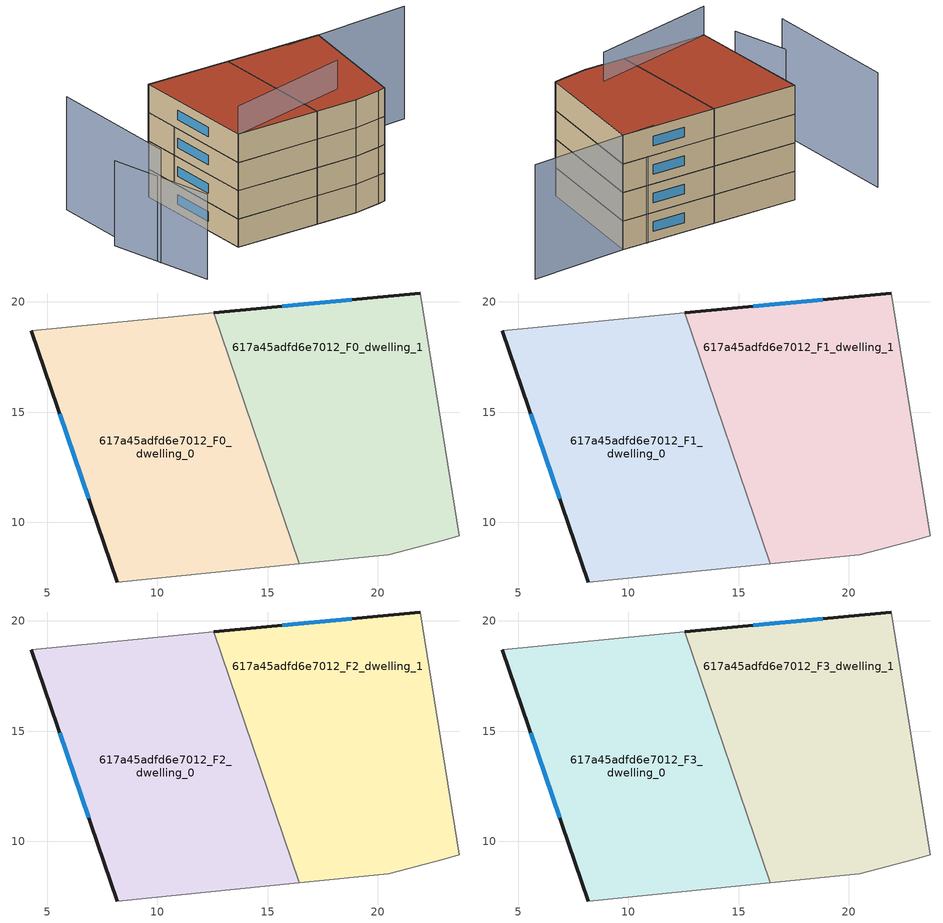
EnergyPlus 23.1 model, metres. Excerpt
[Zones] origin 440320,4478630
617a45adfd6e7012_F0_dwelling_0
 floor ground (EU_floor_Construction): 16.44,8.13 12.55,19.5 4.28,18.71 8.19,7.3 z0
 wall outside (EU_wall_Construction): 8.19,7.3 4.28,18.71 z0:3
 wall adiabatic (EU_wall_Construction): 16.44,8.13 8.19,7.3 / 4.28,18.71 12.55,19.5 z0:3
 wall to 617a45adfd6e7012_F0_dwelling_1 (EU_wall_Construction): 12.55,19.5 16.44,8.13 z0:3
 window (EU_Window_Construction): 6.89,11.08 5.57,14.92 z0.99:2.01
617a45adfd6e7012_F0_dwelling_1
 floor ground (EU_floor_Construction): 23.7,9.4 21.94,20.41 12.55,19.5 16.44,8.13 20.5,8.54 23,9.2 z0
 wall outside (EU_wall_Construction): 12.55,19.5 21.94,20.41 z0:3
 wall adiabatic (EU_wall_Construction): 21.94,20.41 23.7,9.4 23,9.2 20.5,8.54 16.44,8.13 z0:3
 window (EU_Window_Construction): 15.66,19.8 18.83,20.11 z0.99:2.01
617a45adfd6e7012_F1_dwelling_0
 floor to 617a45adfd6e7012_F0_dwelling_0 (EU_floor_Construction): 16.44,8.13 12.55,19.5 4.28,18.71 8.19,7.3 z3
 wall outside (EU_wall_Construction): 8.19,7.3 4.28,18.71 z3:6
 wall adiabatic (EU_wall_Construction): 16.44,8.13 8.19,7.3 / 4.28,18.71 12.55,19.5 z3:6
 wall to 617a45adfd6e7012_F1_dwelling_1 (EU_wall_Construction): 12.55,19.5 16.44,8.13 z3:6
 window (EU_Window_Construction): 6.89,11.08 5.57,14.92 z3.99:5.01
617a45adfd6e7012_F1_dwelling_1
 floor to 617a45adfd6e7012_F0_dwelling_1 (EU_floor_Construction): 23.7,9.4 21.94,20.41 12.55,19.5 16.44,8.13 20.5,8.54 23,9.2 z3
 wall outside (EU_wall_Construction): 12.55,19.5 21.94,20.41 z3:6
 wall adiabatic (EU_wall_Construction): 21.94,20.41 23.7,9.4 23,9.2 20.5,8.54 16.44,8.13 z3:6
 window (EU_Window_Construction): 15.66,19.8 18.83,20.11 z3.99:5.01
617a45adfd6e7012_F2_dwelling_0
 floor to 617a45adfd6e7012_F1_dwelling_0 (EU_floor_Construction): 16.44,8.13 12.55,19.5 4.28,18.71 8.19,7.3 z6
 wall outside (EU_wall_Construction): 8.19,7.3 4.28,18.71 z6:9
 wall adiabatic (EU_wall_Construction): 16.44,8.13 8.19,7.3 / 4.28,18.71 12.55,19.5 z6:9
 wall to 617a45adfd6e7012_F2_dwelling_1 (EU_wall_Construction): 12.55,19.5 16.44,8.13 z6:9
 window (EU_Window_Construction): 6.89,11.08 5.57,14.92 z6.99:8.01
617a45adfd6e7012_F2_dwelling_1
 floor to 617a45adfd6e7012_F1_dwelling_1 (EU_floor_Construction): 23.7,9.4 21.94,20.41 12.55,19.5 16.44,8.13 20.5,8.54 23,9.2 z6
 wall outside (EU_wall_Construction): 12.55,19.5 21.94,20.41 z6:9
 wall adiabatic (EU_wall_Construction): 21.94,20.41 23.7,9.4 23,9.2 20.5,8.54 16.44,8.13 z6:9
 window (EU_Window_Construction): 15.66,19.8 18.83,20.11 z6.99:8.01
617a45adfd6e7012_F3_dwelling_0
 floor to 617a45adfd6e7012_F2_dwelling_0 (EU_floor_Construction): 16.44,8.13 12.55,19.5 4.28,18.71 8.19,7.3 z9
 wall outside (EU_wall_Construction): 8.19,7.3 4.28,18.71 z9:12
 wall adiabatic (EU_wall_Construction): 16.44,8.13 8.19,7.3 / 4.28,18.71 12.55,19.5 z9:12
 wall to 617a45adfd6e7012_F3_dwelling_1 (EU_wall_Construction): 12.55,19.5 16.44,8.13 z9:12
 window (EU_Window_Construction): 6.89,11.08 5.57,14.92 z9.99:11.01
 roof outside (EU_roof_Construction): 12.55,19.5 16.44,8.13 8.19,7.3 4.28,18.71 z12
617a45adfd6e7012_F3_dwelling_1
 floor to 617a45adfd6e7012_F2_dwelling_1 (EU_floor_Construction): 23.7,9.4 21.94,20.41 12.55,19.5 16.44,8.13 20.5,8.54 23,9.2 z9
 wall outside (EU_wall_Construction): 12.55,19.5 21.94,20.41 z9:12
 wall adiabatic (EU_wall_Construction): 21.94,20.41 23.7,9.4 23,9.2 20.5,8.54 16.44,8.13 z9:12
 window (EU_Window_Construction): 15.66,19.8 18.83,20.11 z9.99:11.01
 roof outside (EU_roof_Construction): 21.94,20.41 23.7,9.4 23,9.2 20.5,8.54 16.44,8.13 12.55,19.5 z12
shading: 8.19,7.3 19.69,11.04 z0:15; 18.69,19.89 31.19,21.88 / -3.41,19.68 0.64,7.64 z0:12; -1.95,12.11 3.35,3.33 / 19.51,20.2 5.42,15.37 z0:9
[Building]
EU S2 Campaign: North Axis=0; Terrain=City; Solar Distribution=FullExterior
[Site:Location]
Madrid: Latitude=40.5; Longitude=-3.5; Time Zone=1; Elevation=609
[SizingPeriod:WeatherFileDays]
AnnualSizingPeriod: Begin Month=1; Begin Day of Month=1; End Month=12; End Day of Month=31; Day of Week for Start Day=Monday; Use Weather File Daylight Saving Period=No; Use Weather File Rain and Snow Indicators=No
[MATERIAL]
EU_InternalMass_Material: Roughness=MediumRough; Thickness=0.1; Conductivity=1; Density=1800; Specific Heat=900; Thermal Absorptance=0.9; Solar Absorptance=0.7; Visible Absorptance=0.7
[MATERIAL:NOMASS] Roughness=MediumRough; Thermal Absorptance=0.9; Solar Absorptance=0.7; Visible Absorptance=0.7
Name | Thermal Resistance
EU_wall_NoMass | 0.609216
EU_roof_NoMass | 0.513268
EU_floor_NoMass | 0.568163
[WINDOWMATERIAL:SIMPLEGLAZINGSYSTEM]
EU_Window_SimpleGlazing: UFactor=5.50606; Solar Heat Gain Coefficient=0.85; Visible Transmittance=0.85
[CONSTRUCTION]
EU_wall_Construction: EU_wall_NoMass
EU_roof_Construction: EU_roof_NoMass
EU_floor_Construction: EU_floor_NoMass
EU_InternalMass_Construction: EU_InternalMass_Material
EU_Window_Construction: EU_Window_SimpleGlazing
[ZONE] Type=1; Multiplier=1; Ceiling Height=autocalculate; Floor Area=autocalculate; Part of Total Floor Area=Yes
Name | Volume
617a45adfd6e7012_F0_dwelling_0 | 291.881
617a45adfd6e7012_F1_dwelling_0; 617a45adfd6e7012_F2_dwelling_0; 617a45adfd6e7012_F3_dwelling_0 | 291.882
617a45adfd6e7012_F0_dwelling_1; 617a45adfd6e7012_F1_dwelling_1; 617a45adfd6e7012_F2_dwelling_1; 617a45adfd6e7012_F3_dwelling_1 | 291.896
[INTERNALMASS] Construction=EU_InternalMass_Construction
Name | Zone or ZoneList | Surface Area
617a45adfd6e7012_F0_dwelling_0_EU_InternalMass | 617a45adfd6e7012_F0_dwelling_0 | 97.294
617a45adfd6e7012_F0_dwelling_1_EU_InternalMass | 617a45adfd6e7012_F0_dwelling_1 | 97.2985
617a45adfd6e7012_F1_dwelling_0_EU_InternalMass | 617a45adfd6e7012_F1_dwelling_0 | 97.294
617a45adfd6e7012_F1_dwelling_1_EU_InternalMass | 617a45adfd6e7012_F1_dwelling_1 | 97.2985
617a45adfd6e7012_F2_dwelling_0_EU_InternalMass | 617a45adfd6e7012_F2_dwelling_0 | 97.294
617a45adfd6e7012_F2_dwelling_1_EU_InternalMass | 617a45adfd6e7012_F2_dwelling_1 | 97.2985
617a45adfd6e7012_F3_dwelling_0_EU_InternalMass | 617a45adfd6e7012_F3_dwelling_0 | 97.294
617a45adfd6e7012_F3_dwelling_1_EU_InternalMass | 617a45adfd6e7012_F3_dwelling_1 | 97.2985
[OTHEREQUIPMENT] Fuel Type=Electricity; Design Level Calculation Method=Watts/Area; Power per Zone Floor Area=1; Fraction Latent=0; Fraction Radiant=0; Fraction Lost=0; Carbon Dioxide Generation Rate=0; EndUse Subcategory=EU_Step8_InternalGains
Name | Zone or ZoneList or Space or SpaceList | Schedule
EU_Step8_InternalGain_617a45adfd6e7012_F0_dwelling_0_f000 | 617a45adfd6e7012_F0_dwelling_0 | EU_Step8_GainSchedule_617a45adfd6e7012_F0_dwelling_0_f000
EU_Step8_InternalGain_617a45adfd6e7012_F0_dwelling_1_f000 | 617a45adfd6e7012_F0_dwelling_1 | EU_Step8_GainSchedule_617a45adfd6e7012_F0_dwelling_1_f000
EU_Step8_InternalGain_617a45adfd6e7012_F1_dwelling_0_f000 | 617a45adfd6e7012_F1_dwelling_0 | EU_Step8_GainSchedule_617a45adfd6e7012_F1_dwelling_0_f000
EU_Step8_InternalGain_617a45adfd6e7012_F1_dwelling_1_f000 | 617a45adfd6e7012_F1_dwelling_1 | EU_Step8_GainSchedule_617a45adfd6e7012_F1_dwelling_1_f000
EU_Step8_InternalGain_617a45adfd6e7012_F2_dwelling_0_f000 | 617a45adfd6e7012_F2_dwelling_0 | EU_Step8_GainSchedule_617a45adfd6e7012_F2_dwelling_0_f000
EU_Step8_InternalGain_617a45adfd6e7012_F2_dwelling_1_f000 | 617a45adfd6e7012_F2_dwelling_1 | EU_Step8_GainSchedule_617a45adfd6e7012_F2_dwelling_1_f000
EU_Step8_InternalGain_617a45adfd6e7012_F3_dwelling_0_f000 | 617a45adfd6e7012_F3_dwelling_0 | EU_Step8_GainSchedule_617a45adfd6e7012_F3_dwelling_0_f000
EU_Step8_InternalGain_617a45adfd6e7012_F3_dwelling_1_f000 | 617a45adfd6e7012_F3_dwelling_1 | EU_Step8_GainSchedule_617a45adfd6e7012_F3_dwelling_1_f000
[ZONEVENTILATION:DESIGNFLOWRATE] Schedule=EU_AlwaysOn; Design Flow Rate Calculation Method=AirChanges/Hour; Air Changes per Hour=0.752966; Ventilation Type=Natural; Fan Pressure Rise=0; Fan Total Efficiency=1; Constant Term Coefficient=1; Temperature Term Coefficient=0; Velocity Term Coefficient=0; Velocity Squared Term Coefficient=0; Minimum Indoor Temperature=-100; Maximum Indoor Temperature=100; Delta Temperature=-100; Minimum Outdoor Temperature=-100; Maximum Outdoor Temperature=100; Maximum Wind Speed=40
Name | Zone or ZoneList or Space or SpaceList
EU_ConstantAir_617a45adfd6e7012_F0_dwelling_0 | 617a45adfd6e7012_F0_dwelling_0
EU_ConstantAir_617a45adfd6e7012_F0_dwelling_1 | 617a45adfd6e7012_F0_dwelling_1
EU_ConstantAir_617a45adfd6e7012_F1_dwelling_0 | 617a45adfd6e7012_F1_dwelling_0
EU_ConstantAir_617a45adfd6e7012_F1_dwelling_1 | 617a45adfd6e7012_F1_dwelling_1
EU_ConstantAir_617a45adfd6e7012_F2_dwelling_0 | 617a45adfd6e7012_F2_dwelling_0
EU_ConstantAir_617a45adfd6e7012_F2_dwelling_1 | 617a45adfd6e7012_F2_dwelling_1
EU_ConstantAir_617a45adfd6e7012_F3_dwelling_0 | 617a45adfd6e7012_F3_dwelling_0
EU_ConstantAir_617a45adfd6e7012_F3_dwelling_1 | 617a45adfd6e7012_F3_dwelling_1
[HVACTEMPLATE:THERMOSTAT] Constant Heating Setpoint=20; Constant Cooling Setpoint=50
EU_HeatOnly_617a45adfd6e7012_F0_dwelling_0; EU_HeatOnly_617a45adfd6e7012_F0_dwelling_1; EU_HeatOnly_617a45adfd6e7012_F1_dwelling_0; EU_HeatOnly_617a45adfd6e7012_F1_dwelling_1; EU_HeatOnly_617a45adfd6e7012_F2_dwelling_0; EU_HeatOnly_617a45adfd6e7012_F2_dwelling_1; EU_HeatOnly_617a45adfd6e7012_F3_dwelling_0; EU_HeatOnly_617a45adfd6e7012_F3_dwelling_1
[HVACTEMPLATE:ZONE:IDEALLOADSAIRSYSTEM] System Availability Schedule=EU_AlwaysOn; Maximum Heating Supply Air Temperature=50; Minimum Cooling Supply Air Temperature=13; Maximum Heating Supply Air Humidity Ratio=0.0156; Minimum Cooling Supply Air Humidity Ratio=0.0077; Heating Limit=NoLimit; Cooling Limit=NoLimit; Heating Availability Schedule=EU_AlwaysOn; Cooling Availability Schedule=EU_CoolingOff; Dehumidification Control Type=ConstantSensibleHeatRatio; Cooling Sensible Heat Ratio=0.7; Dehumidification Setpoint=60; Humidification Control Type=None; Humidification Setpoint=30; Outdoor Air Method=None; Outdoor Air Flow Rate per Person=0.00944; Outdoor Air Flow Rate per Zone Floor Area=0; Outdoor Air Flow Rate per Zone=0; Demand Controlled Ventilation Type=None; Outdoor Air Economizer Type=NoEconomizer; Heat Recovery Type=None; Sensible Heat Recovery Effectiveness=0.7; Latent Heat Recovery Effectiveness=0.65
Name | Template Thermostat
617a45adfd6e7012_F0_dwelling_0 | EU_HeatOnly_617a45adfd6e7012_F0_dwelling_0
617a45adfd6e7012_F0_dwelling_1 | EU_HeatOnly_617a45adfd6e7012_F0_dwelling_1
617a45adfd6e7012_F1_dwelling_0 | EU_HeatOnly_617a45adfd6e7012_F1_dwelling_0
617a45adfd6e7012_F1_dwelling_1 | EU_HeatOnly_617a45adfd6e7012_F1_dwelling_1
617a45adfd6e7012_F2_dwelling_0 | EU_HeatOnly_617a45adfd6e7012_F2_dwelling_0
617a45adfd6e7012_F2_dwelling_1 | EU_HeatOnly_617a45adfd6e7012_F2_dwelling_1
617a45adfd6e7012_F3_dwelling_0 | EU_HeatOnly_617a45adfd6e7012_F3_dwelling_0
617a45adfd6e7012_F3_dwelling_1 | EU_HeatOnly_617a45adfd6e7012_F3_dwelling_1
[SIZING:ZONE] Zone Cooling Design Supply Air Temperature Input Method=SupplyAirTemperature; Zone Cooling Design Supply Air Temperature=13; Zone Heating Design Supply Air Temperature Input Method=SupplyAirTemperature; Zone Heating Design Supply Air Temperature=50; Zone Cooling Design Supply Air Humidity Ratio=0.008; Zone Heating Design Supply Air Humidity Ratio=0.008; Cooling Design Air Flow Method=DesignDay; Cooling Design Air Flow Rate=0; Cooling Minimum Air Flow per Zone Floor Area=0.000762; Cooling Minimum Air Flow=0; Cooling Minimum Air Flow Fraction=0.2; Heating Design Air Flow Method=DesignDay; Heating Design Air Flow Rate=0; Heating Maximum Air Flow per Zone Floor Area=0.002032; Heating Maximum Air Flow=0.141576; Heating Maximum Air Flow Fraction=0.3; Account for Dedicated Outdoor Air System=No; Dedicated Outdoor Air System Control Strategy=NeutralSupplyAir; Dedicated Outdoor Air Low Setpoint Temperature for Design=autosize; Dedicated Outdoor Air High Setpoint Temperature for Design=autosize; Zone Load Sizing Method=Sensible Load Only No Latent Load; Zone Latent Cooling Design Supply Air Humidity Ratio Input Method=HumidityRatioDifference; Zone Cooling Design Supply Air Humidity Ratio Difference=0.005; Zone Latent Heating Design Supply Air Humidity Ratio Input Method=HumidityRatioDifference; Zone Humidification Design Supply Air Humidity Ratio Difference=0.005
617a45adfd6e7012_F0_dwelling_0; 617a45adfd6e7012_F0_dwelling_1; 617a45adfd6e7012_F1_dwelling_0; 617a45adfd6e7012_F1_dwelling_1; 617a45adfd6e7012_F2_dwelling_0; 617a45adfd6e7012_F2_dwelling_1; 617a45adfd6e7012_F3_dwelling_0; 617a45adfd6e7012_F3_dwelling_1
[SCHEDULE:CONSTANT]
Name | Hourly Value
EU_AlwaysOn | 1
EU_CoolingOff | 0
[SCHEDULE:FILE] Column Number=1; Rows to Skip at Top=0; Number of Hours of Data=8760; Column Separator=Comma; Interpolate to Timestep=No; Minutes per Item=60; Adjust Schedule for Daylight Savings=Yes
Name | File
EU_Step8_GainSchedule_617a45adfd6e7012_F0_dwelling_0_f000 | ../../schedules/617a45adfd6e7012/617a45adfd6e7012_F0_dwelling_0_f000_gain.csv
EU_Step8_GainSchedule_617a45adfd6e7012_F0_dwelling_1_f000 | ../../schedules/617a45adfd6e7012/617a45adfd6e7012_F0_dwelling_1_f000_gain.csv
EU_Step8_GainSchedule_617a45adfd6e7012_F1_dwelling_0_f000 | ../../schedules/617a45adfd6e7012/617a45adfd6e7012_F1_dwelling_0_f000_gain.csv
EU_Step8_GainSchedule_617a45adfd6e7012_F1_dwelling_1_f000 | ../../schedules/617a45adfd6e7012/617a45adfd6e7012_F1_dwelling_1_f000_gain.csv
EU_Step8_GainSchedule_617a45adfd6e7012_F2_dwelling_0_f000 | ../../schedules/617a45adfd6e7012/617a45adfd6e7012_F2_dwelling_0_f000_gain.csv
EU_Step8_GainSchedule_617a45adfd6e7012_F2_dwelling_1_f000 | ../../schedules/617a45adfd6e7012/617a45adfd6e7012_F2_dwelling_1_f000_gain.csv
EU_Step8_GainSchedule_617a45adfd6e7012_F3_dwelling_0_f000 | ../../schedules/617a45adfd6e7012/617a45adfd6e7012_F3_dwelling_0_f000_gain.csv
EU_Step8_GainSchedule_617a45adfd6e7012_F3_dwelling_1_f000 | ../../schedules/617a45adfd6e7012/617a45adfd6e7012_F3_dwelling_1_f000_gain.csv
